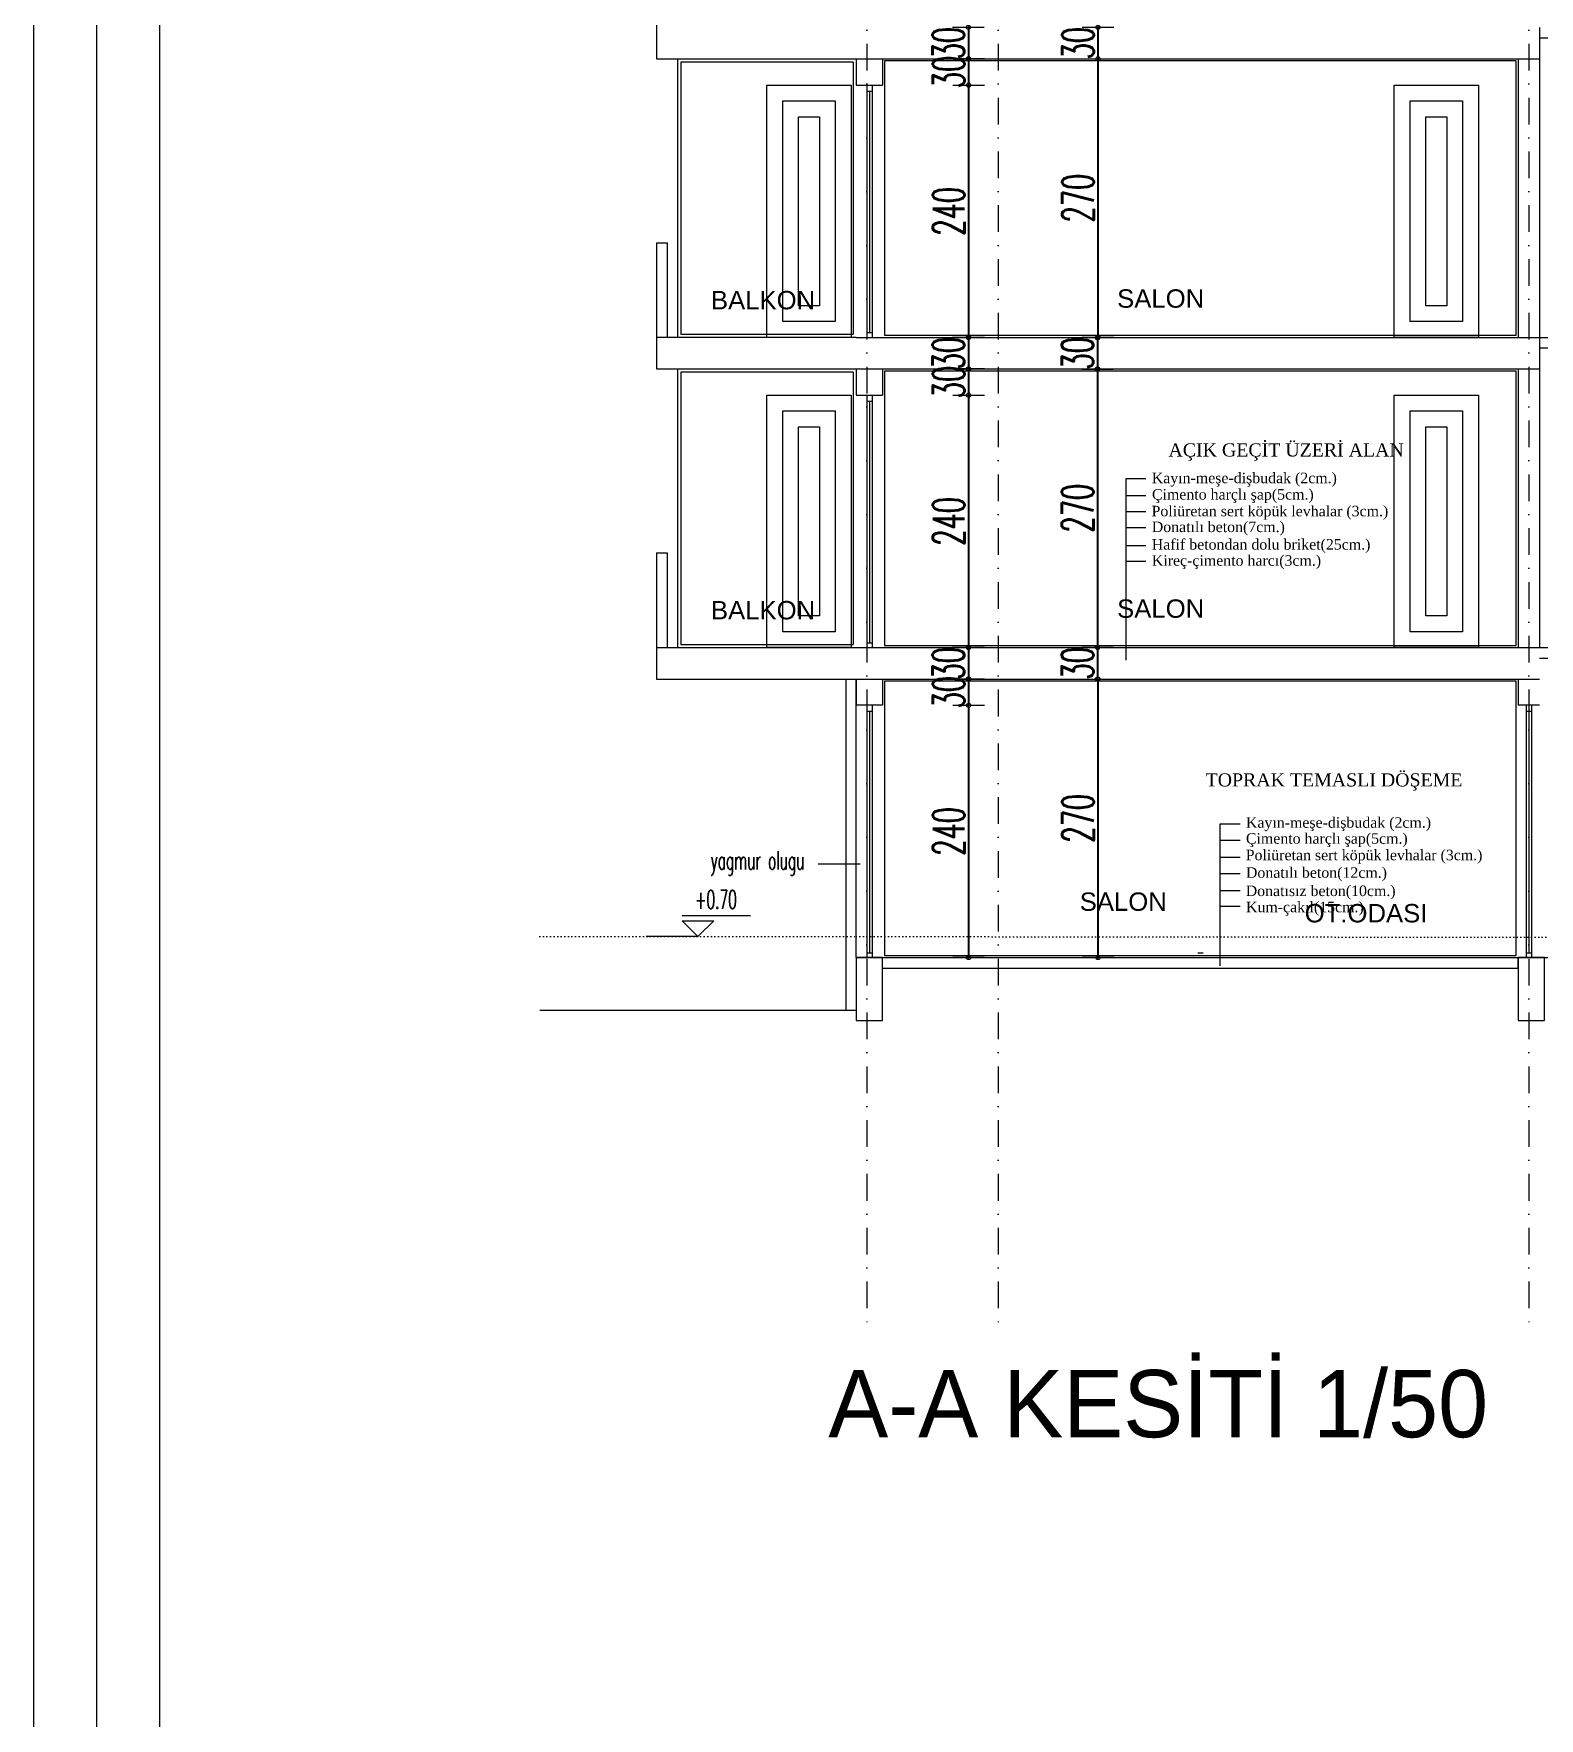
# Model space of a CAD drawing. Header units: millimetres. Extents: x -16104 to 67872, y -88009 to 12107.
# Drawn here: x -253 to 105.2, y -7688.4 to -7287.7 of the extents above; entities that cross this region are included whole.
import ezdxf

# ---------------------------------------------------------------- set-up
doc = ezdxf.new("R2010")
doc.units = ezdxf.units.MM
doc.linetypes.add('ACAD_ISO07W100', pattern=[3, 0, -3])
doc.linetypes.add('DASHDOTX2', pattern=[50.8, 25.4, -12.7, 0, -12.7])
doc.layers.get('0').update_dxf_attribs({"color": 241})
doc.layers.add('c05', color=32, linetype='Continuous', lineweight=13)
doc.layers.add('TARAMA', color=8, linetype='Continuous', lineweight=15)
doc.styles.add('DIM', font='Txttw.shx', dxfattribs={"width": 0.6})
doc.styles.add('OLCU', font='simplex.shx', dxfattribs={"width": 0.6, "height": 1400})
doc.styles.add('ÖLÇÜ', font='times.ttf', dxfattribs={"height": 15})
doc.styles.add('ÖLÇÜ-50', font='comic.ttf', dxfattribs={"height": 12.5})
doc.dimstyles.new('50', dxfattribs={"dimscale": 0, "dimtxt": 30, "dimasz": 1, "dimexe": 0, "dimexo": 2, "dimgap": 4, "dimtad": 1, "dimdec": 0, "dimzin": 0, "dimdsep": 46, "dimtxsty": 'DIM', "dimblk1": 'DOT', "dimblk2": 'DOT', "dimsah": 1, "dimcen": 1.5, "dimdle": 3, "dimse1": 1, "dimse2": 1, "dimclrd": 256, "dimclre": 9, "dimclrt": 256, "dimadec": 0, "dimazin": 0, "dimtfac": 0.24, "dimtdec": 0, "dimtix": 1, "dimtmove": 2, "dimatfit": 3, "dimldrblk": 'DOT', "dimfxl": 0, "dimtolj": 1, "dimtzin": 15, "dimarcsym": 0})

# ---------------------------------------------------------------- blocks, each defined once
blk = doc.blocks.new('DOT')
for p, q in [((-2, 0), (0, 0)), ((0, 15), (0, -15)), ((2, 0), (0, 0))]:
    blk.add_line(p, q)
blk.add_circle((0, 0), 2)
blk = doc.blocks.new('*D3366')
at = {"layer": 'Defpoints', "color": 0, "transparency": 16777216}
for p in [(44063.3, -34766.4), (44063.3, -34796.4), (44063.3, -34796.4)]:
    blk.add_point(p, dxfattribs=at)
at = {"layer": 'TARAMA', "lineweight": -2, "transparency": 16777216}
for p, q in [((44063.3, -34765.4), (44063.3, -34764.4)), ((44063.3, -34766.4), (44063.3, -34796.4)), ((44063.3, -34797.4), (44063.3, -34798.4))]:
    blk.add_line(p, q, dxfattribs=at)
for p, rotation in [((44063.3, -34766.4), 270), ((44063.3, -34796.4), 90)]:
    blk.add_blockref('DOT', p, dxfattribs=dict(at, rotation=rotation))
at = {"layer": 'TARAMA', "transparency": 16777216, "insert": (44044.3, -34781.4), "char_height": 30, "attachment_point": 5, "rotation": 90, "style": 'DIM'}
blk.add_mtext('\\A1;30', dxfattribs=at)
blk = doc.blocks.new('*D3367')
at = {"layer": 'Defpoints', "color": 0, "transparency": 16777216}
for p in [(43981.6, -34796.4), (43981.6, -34821.4), (44063.5, -34821.4)]:
    blk.add_point(p, dxfattribs=at)
at = {"layer": 'TARAMA', "lineweight": -2, "transparency": 16777216}
for p, q in [((44063.5, -34795.4), (44063.5, -34794.4)), ((44063.5, -34796.4), (44063.5, -34821.4)), ((44063.5, -34822.4), (44063.5, -34823.4))]:
    blk.add_line(p, q, dxfattribs=at)
for p, rotation in [((44063.5, -34796.4), 270), ((44063.5, -34821.4), 90)]:
    blk.add_blockref('DOT', p, dxfattribs=dict(at, rotation=rotation))
at = {"layer": 'TARAMA', "transparency": 16777216, "insert": (44044.5, -34808.9), "char_height": 30, "attachment_point": 5, "rotation": 90, "style": 'DIM'}
blk.add_mtext('\\A1;30', dxfattribs=at)
blk = doc.blocks.new('*D3368')
at = {"layer": 'Defpoints', "color": 0, "transparency": 16777216}
for p in [(44061.5, -34821.4), (44061.5, -35061.4), (44063.5, -35061.4)]:
    blk.add_point(p, dxfattribs=at)
at = {"layer": 'TARAMA', "lineweight": -2, "transparency": 16777216}
blk.add_line((44063.5, -34822.4), (44063.5, -35060.4), dxfattribs=at)
for p, rotation in [((44063.5, -34821.4), 90), ((44063.5, -35061.4), 270)]:
    blk.add_blockref('DOT', p, dxfattribs=dict(at, rotation=rotation))
at = {"layer": 'TARAMA', "transparency": 16777216, "insert": (44044.5, -34941.4), "char_height": 30, "attachment_point": 5, "rotation": 90, "style": 'DIM'}
blk.add_mtext('\\A1;240', dxfattribs=at)
blk = doc.blocks.new('*D3369')
at = {"layer": 'Defpoints', "color": 0, "transparency": 16777216}
for p in [(44063.3, -35061.4), (44063.3, -35091.4), (44063.3, -35091.4)]:
    blk.add_point(p, dxfattribs=at)
at = {"layer": 'TARAMA', "lineweight": -2, "transparency": 16777216}
for p, q in [((44063.3, -35060.4), (44063.3, -35059.4)), ((44063.3, -35061.4), (44063.3, -35091.4)), ((44063.3, -35092.4), (44063.3, -35093.4))]:
    blk.add_line(p, q, dxfattribs=at)
for p, rotation in [((44063.3, -35061.4), 270), ((44063.3, -35091.4), 90)]:
    blk.add_blockref('DOT', p, dxfattribs=dict(at, rotation=rotation))
at = {"layer": 'TARAMA', "transparency": 16777216, "insert": (44044.3, -35076.4), "char_height": 30, "attachment_point": 5, "rotation": 90, "style": 'DIM'}
blk.add_mtext('\\A1;30', dxfattribs=at)
blk = doc.blocks.new('*D3370')
at = {"layer": 'Defpoints', "color": 0, "transparency": 16777216}
for p in [(43981.6, -35091.4), (43981.6, -35116.4), (44063.5, -35116.4)]:
    blk.add_point(p, dxfattribs=at)
at = {"layer": 'TARAMA', "lineweight": -2, "transparency": 16777216}
for p, q in [((44063.5, -35090.4), (44063.5, -35089.4)), ((44063.5, -35091.4), (44063.5, -35116.4)), ((44063.5, -35117.4), (44063.5, -35118.4))]:
    blk.add_line(p, q, dxfattribs=at)
for p, rotation in [((44063.5, -35091.4), 270), ((44063.5, -35116.4), 90)]:
    blk.add_blockref('DOT', p, dxfattribs=dict(at, rotation=rotation))
at = {"layer": 'TARAMA', "transparency": 16777216, "insert": (44044.5, -35103.9), "char_height": 30, "attachment_point": 5, "rotation": 90, "style": 'DIM'}
blk.add_mtext('\\A1;30', dxfattribs=at)
blk = doc.blocks.new('*D3371')
at = {"layer": 'Defpoints', "color": 0, "transparency": 16777216}
for p in [(44061.5, -35116.4), (44061.5, -35356.4), (44063.5, -35356.4)]:
    blk.add_point(p, dxfattribs=at)
at = {"layer": 'TARAMA', "lineweight": -2, "transparency": 16777216}
blk.add_line((44063.5, -35117.4), (44063.5, -35355.4), dxfattribs=at)
for p, rotation in [((44063.5, -35116.4), 90), ((44063.5, -35356.4), 270)]:
    blk.add_blockref('DOT', p, dxfattribs=dict(at, rotation=rotation))
at = {"layer": 'TARAMA', "transparency": 16777216, "insert": (44044.5, -35236.4), "char_height": 30, "attachment_point": 5, "rotation": 90, "style": 'DIM'}
blk.add_mtext('\\A1;240', dxfattribs=at)
blk = doc.blocks.new('*D3372')
at = {"layer": 'Defpoints', "color": 0, "transparency": 16777216}
for p in [(44063.3, -35356.4), (44063.3, -35386.4), (44063.3, -35386.4)]:
    blk.add_point(p, dxfattribs=at)
at = {"layer": 'TARAMA', "lineweight": -2, "transparency": 16777216}
for p, q in [((44063.3, -35355.4), (44063.3, -35354.4)), ((44063.3, -35356.4), (44063.3, -35386.4)), ((44063.3, -35387.4), (44063.3, -35388.4))]:
    blk.add_line(p, q, dxfattribs=at)
for p, rotation in [((44063.3, -35356.4), 270), ((44063.3, -35386.4), 90)]:
    blk.add_blockref('DOT', p, dxfattribs=dict(at, rotation=rotation))
at = {"layer": 'TARAMA', "transparency": 16777216, "insert": (44044.3, -35371.4), "char_height": 30, "attachment_point": 5, "rotation": 90, "style": 'DIM'}
blk.add_mtext('\\A1;30', dxfattribs=at)
blk = doc.blocks.new('*D3373')
at = {"layer": 'Defpoints', "color": 0, "transparency": 16777216}
for p in [(43981.6, -35386.4), (43981.6, -35411.4), (44063.5, -35411.4)]:
    blk.add_point(p, dxfattribs=at)
at = {"layer": 'TARAMA', "lineweight": -2, "transparency": 16777216}
for p, q in [((44063.5, -35385.4), (44063.5, -35384.4)), ((44063.5, -35386.4), (44063.5, -35411.4)), ((44063.5, -35412.4), (44063.5, -35413.4))]:
    blk.add_line(p, q, dxfattribs=at)
for p, rotation in [((44063.5, -35386.4), 270), ((44063.5, -35411.4), 90)]:
    blk.add_blockref('DOT', p, dxfattribs=dict(at, rotation=rotation))
at = {"layer": 'TARAMA', "transparency": 16777216, "insert": (44044.5, -35398.9), "char_height": 30, "attachment_point": 5, "rotation": 90, "style": 'DIM'}
blk.add_mtext('\\A1;30', dxfattribs=at)
blk = doc.blocks.new('*D3374')
at = {"layer": 'Defpoints', "color": 0, "transparency": 16777216}
for p in [(44061.5, -35411.4), (44061.5, -35651.4), (44063.5, -35651.4)]:
    blk.add_point(p, dxfattribs=at)
at = {"layer": 'TARAMA', "lineweight": -2, "transparency": 16777216}
blk.add_line((44063.5, -35412.4), (44063.5, -35650.4), dxfattribs=at)
for p, rotation in [((44063.5, -35411.4), 90), ((44063.5, -35651.4), 270)]:
    blk.add_blockref('DOT', p, dxfattribs=dict(at, rotation=rotation))
at = {"layer": 'TARAMA', "transparency": 16777216, "insert": (44044.5, -35531.4), "char_height": 30, "attachment_point": 5, "rotation": 90, "style": 'DIM'}
blk.add_mtext('\\A1;240', dxfattribs=at)
blk = doc.blocks.new('*D3393')
at = {"layer": 'Defpoints', "color": 0, "transparency": 16777216}
for p in [(44186.6, -34766.4), (44186.6, -34796.4), (44186.6, -34796.4)]:
    blk.add_point(p, dxfattribs=at)
at = {"layer": 'TARAMA', "lineweight": -2, "transparency": 16777216}
for p, q in [((44186.6, -34765.4), (44186.6, -34764.4)), ((44186.6, -34766.4), (44186.6, -34796.4)), ((44186.6, -34797.4), (44186.6, -34798.4))]:
    blk.add_line(p, q, dxfattribs=at)
for p, rotation in [((44186.6, -34766.4), 270), ((44186.6, -34796.4), 90)]:
    blk.add_blockref('DOT', p, dxfattribs=dict(at, rotation=rotation))
at = {"layer": 'TARAMA', "transparency": 16777216, "insert": (44167.6, -34781.4), "char_height": 30, "attachment_point": 5, "rotation": 90, "style": 'DIM'}
blk.add_mtext('\\A1;30', dxfattribs=at)
blk = doc.blocks.new('*D3394')
at = {"layer": 'Defpoints', "color": 0, "transparency": 16777216}
for p in [(44186.6, -34796.4), (44186.6, -35061.4), (44186.6, -35061.4)]:
    blk.add_point(p, dxfattribs=at)
at = {"layer": 'TARAMA', "lineweight": -2, "transparency": 16777216}
blk.add_line((44186.6, -34797.4), (44186.6, -35060.4), dxfattribs=at)
for p, rotation in [((44186.6, -34796.4), 90), ((44186.6, -35061.4), 270)]:
    blk.add_blockref('DOT', p, dxfattribs=dict(at, rotation=rotation))
at = {"layer": 'TARAMA', "transparency": 16777216, "insert": (44167.6, -34928.9), "char_height": 30, "attachment_point": 5, "rotation": 90, "style": 'DIM'}
blk.add_mtext('\\A1;270', dxfattribs=at)
blk = doc.blocks.new('*D3395')
at = {"layer": 'Defpoints', "color": 0, "transparency": 16777216}
for p in [(44186.1, -35061.5), (44186.1, -35091.5), (44186.1, -35091.5)]:
    blk.add_point(p, dxfattribs=at)
at = {"layer": 'TARAMA', "lineweight": -2, "transparency": 16777216}
for p, q in [((44186.1, -35060.5), (44186.1, -35059.5)), ((44186.1, -35061.5), (44186.1, -35091.5)), ((44186.1, -35092.5), (44186.1, -35093.5))]:
    blk.add_line(p, q, dxfattribs=at)
for p, rotation in [((44186.1, -35061.5), 270), ((44186.1, -35091.5), 90)]:
    blk.add_blockref('DOT', p, dxfattribs=dict(at, rotation=rotation))
at = {"layer": 'TARAMA', "transparency": 16777216, "insert": (44167.1, -35076.5), "char_height": 30, "attachment_point": 5, "rotation": 90, "style": 'DIM'}
blk.add_mtext('\\A1;30', dxfattribs=at)
blk = doc.blocks.new('*D3396')
at = {"layer": 'Defpoints', "color": 0, "transparency": 16777216}
for p in [(44186.6, -35091.4), (44186.2, -35356.4), (44186.2, -35356.4)]:
    blk.add_point(p, dxfattribs=at)
at = {"layer": 'TARAMA', "lineweight": -2, "transparency": 16777216}
blk.add_line((44186.2, -35092.4), (44186.2, -35355.4), dxfattribs=at)
for p, rotation in [((44186.2, -35091.4), 90), ((44186.2, -35356.4), 270)]:
    blk.add_blockref('DOT', p, dxfattribs=dict(at, rotation=rotation))
at = {"layer": 'TARAMA', "transparency": 16777216, "insert": (44167.2, -35223.9), "char_height": 30, "attachment_point": 5, "rotation": 90, "style": 'DIM'}
blk.add_mtext('\\A1;270', dxfattribs=at)
blk = doc.blocks.new('*D3397')
at = {"layer": 'Defpoints', "color": 0, "transparency": 16777216}
for p in [(44186.2, -35356.4), (44186.2, -35386.4), (44186.2, -35386.4)]:
    blk.add_point(p, dxfattribs=at)
at = {"layer": 'TARAMA', "lineweight": -2, "transparency": 16777216}
for p, q in [((44186.2, -35355.4), (44186.2, -35354.4)), ((44186.2, -35356.4), (44186.2, -35386.4)), ((44186.2, -35387.4), (44186.2, -35388.4))]:
    blk.add_line(p, q, dxfattribs=at)
for p, rotation in [((44186.2, -35356.4), 270), ((44186.2, -35386.4), 90)]:
    blk.add_blockref('DOT', p, dxfattribs=dict(at, rotation=rotation))
at = {"layer": 'TARAMA', "transparency": 16777216, "insert": (44167.2, -35371.4), "char_height": 30, "attachment_point": 5, "rotation": 90, "style": 'DIM'}
blk.add_mtext('\\A1;30', dxfattribs=at)
blk = doc.blocks.new('*D3398')
at = {"layer": 'Defpoints', "color": 0, "transparency": 16777216}
for p in [(44186.2, -35386.4), (44186.2, -35651.4), (44186.6, -35651.4)]:
    blk.add_point(p, dxfattribs=at)
at = {"layer": 'TARAMA', "lineweight": -2, "transparency": 16777216}
blk.add_line((44186.6, -35387.4), (44186.6, -35650.4), dxfattribs=at)
for p, rotation in [((44186.6, -35386.4), 90), ((44186.6, -35651.4), 270)]:
    blk.add_blockref('DOT', p, dxfattribs=dict(at, rotation=rotation))
at = {"layer": 'TARAMA', "transparency": 16777216, "insert": (44167.6, -35518.9), "char_height": 30, "attachment_point": 5, "rotation": 90, "style": 'DIM'}
blk.add_mtext('\\A1;270', dxfattribs=at)
blk = doc.blocks.new('POK')
at = {"layer": 'TARAMA', "linetype": 'DASHDOTX2'}
for p, q in [((43966.6, -33194.9), (43966.6, -36004.4)), ((44091.6, -33194.9), (44091.6, -36004.4)), ((44596.5, -33194.9), (44596.5, -36004.4))]:
    blk.add_line(p, q, dxfattribs=at)
at = {"layer": 'TARAMA'}
for p, q in [((43766.6, -34676.4), (43766.6, -34796.4)), ((44606.6, -34766.4), (44606.6, -35061.4)), ((44606.6, -34776.4), (44726.3, -34776.4)), ((43766.6, -34796.4), (44606.6, -34796.4)), ((43786.6, -34796.4), (43786.6, -35061.4)), ((43956.6, -34796.4), (43956.6, -34821.4)), ((43981.6, -34796.4), (43981.6, -34821.4)), ((44586.6, -34796.4), (44586.6, -35061.4)), ((43956.6, -34821.4), (43981.6, -34821.4)), ((43966.6, -34821.4), (43966.6, -35061.4)), ((43966.6, -34827.1), (43971.6, -34827.1)), ((43969.1, -34827.1), (43969.1, -35056.9)), ((43971.6, -34821.4), (43971.6, -35061.4)), ((43766.6, -34971.4), (43776.6, -34971.4)), ((43766.6, -34971.4), (43766.6, -35061.4)), ((43766.6, -34971.4), (43766.6, -35091.4)), ((43776.6, -34971.4), (43776.6, -35061.4)), ((43956.6, -35061.4), (43766.6, -35061.4)), ((43956.6, -35061.4), (44606.6, -35061.4)), ((43971.6, -35056.9), (43966.6, -35056.9)), ((44606.6, -35061.4), (44606.6, -35356.4)), ((44606.6, -35061.4), (44726.6, -35061.4)), ((44606.6, -35071.4), (44726.3, -35071.4)), ((43766.6, -35091.4), (44606.6, -35091.4)), ((43786.6, -35091.4), (43786.6, -35356.4)), ((43956.6, -35091.4), (43956.6, -35116.4)), ((43981.6, -35091.4), (43981.6, -35116.4)), ((44586.6, -35091.4), (44586.6, -35356.4)), ((43956.6, -35116.4), (43981.6, -35116.4)), ((43966.6, -35116.4), (43966.6, -35356.4)), ((43966.6, -35122.1), (43971.6, -35122.1)), ((43969.1, -35122.1), (43969.1, -35351.9)), ((43971.6, -35116.4), (43971.6, -35356.4)), ((44213.1, -35195.8), (44213.1, -35368.6)), ((44232.3, -35195.8), (44213.1, -35195.8)), ((44232.3, -35212), (44213.1, -35212)), ((44232.3, -35227.4), (44213.1, -35227.4)), ((44232.3, -35242.7), (44213.1, -35242.7)), ((44232.3, -35259.7), (44213.1, -35259.7)), ((43766.6, -35266.4), (43776.6, -35266.4)), ((43766.6, -35266.4), (43766.6, -35356.4)), ((43766.6, -35266.4), (43766.6, -35386.4)), ((43776.6, -35266.4), (43776.6, -35356.4)), ((44232.3, -35274.5), (44213.1, -35274.5)), ((43766.6, -35356.4), (44606.6, -35356.4)), ((43956.6, -35356.4), (44606.6, -35356.4)), ((43966.6, -35351.9), (43971.6, -35351.9)), ((44606.6, -35356.4), (44726.6, -35356.4)), ((44606.6, -35366.4), (44726.3, -35366.4)), ((43766.6, -35386.4), (44606.6, -35386.4)), ((43956.6, -35386.4), (43956.6, -35411.4)), ((43956.6, -35651.4), (43956.6, -35386.4)), ((43981.6, -35386.4), (43981.6, -35411.4)), ((44586.6, -35386.4), (44586.6, -35411.4)), ((43981.6, -35411.4), (43956.6, -35411.4)), ((43966.6, -35411.4), (43966.6, -35651.4)), ((43966.6, -35417.1), (43971.6, -35417.1)), ((43969.1, -35417.1), (43969.1, -35646.9)), ((43971.6, -35411.4), (43971.6, -35651.4)), ((44606.6, -35411.4), (44586.6, -35411.4)), ((44594.1, -35411.4), (44594.1, -35651.4)), ((44594.1, -35417.1), (44599.1, -35417.1)), ((44596.6, -35417.1), (44596.6, -35646.9)), ((44599.1, -35411.4), (44599.1, -35651.4)), ((44321.9, -35524.6), (44302.7, -35524.6)), ((44302.7, -35524.6), (44302.7, -35659.2)), ((44321.9, -35540), (44302.7, -35540)), ((44321.9, -35556.2), (44302.7, -35556.2)), ((44321.9, -35571.6), (44302.7, -35571.6)), ((44321.9, -35588), (44302.7, -35588)), ((44321.9, -35602.7), (44302.7, -35602.7)), ((43956.6, -35651.4), (44606.6, -35651.4)), ((43966.6, -35646.9), (43971.6, -35646.9)), ((43981.6, -35651.4), (44586.6, -35651.4)), ((44281.6, -35646.9), (44286.6, -35646.9)), ((44586.6, -35661.4), (44586.6, -35651.4)), ((44594.1, -35646.9), (44599.1, -35646.9)), ((44606.6, -35651.4), (44726.6, -35651.4)), ((43981.6, -35661.4), (44586.6, -35661.4)), ((43655.5, -35701.4), (43956.6, -35701.4))]:
    blk.add_line(p, q, dxfattribs=at)
at = {"layer": 'TARAMA', "ltscale": 0.01}
for p, q in [((43946.6, -35386.4), (43946.6, -35701.4)), ((43960.4, -35562.6), (43920.4, -35562.6)), ((43791, -35611.4), (43856, -35611.4)), ((43806, -35631.4), (43791, -35616.4)), ((43791, -35616.4), (43821, -35616.4)), ((43806, -35631.4), (43821, -35616.4)), ((43806, -35631.4), (43756.7, -35631.4))]:
    blk.add_line(p, q, dxfattribs=at)
at = {"layer": 'TARAMA', "linetype": 'ACAD_ISO07W100'}
for p, q in [((43655.5, -35631.4), (43956.6, -35631.4)), ((43956.6, -35631.4), (46006.6, -35633.4))]:
    blk.add_line(p, q, dxfattribs=at)
at = {"layer": 'TARAMA'}
for points in [[(43953.6, -34799.4), (43789.6, -34799.4), (43789.6, -35058.4), (43953.6, -35058.4)], [(43953.6, -34799.4), (43953.6, -34821.4), (43953.6, -35058.4)], [(43871.6, -34821.4), (43951.6, -34821.4), (43951.6, -35061.4), (43871.6, -35061.4), (43871.6, -34821.4)], [(44468.6, -34821.4), (44548.6, -34821.4), (44548.6, -35061.4), (44468.6, -35061.4), (44468.6, -34821.4)], [(43953.6, -35094.4), (43789.6, -35094.4), (43789.6, -35353.4), (43953.6, -35353.4)], [(43953.6, -35094.4), (43953.6, -35116.4), (43953.6, -35353.4)], [(43871.6, -35116.4), (43951.6, -35116.4), (43951.6, -35356.4), (43871.6, -35356.4), (43871.6, -35116.4)], [(44468.6, -35116.4), (44548.6, -35116.4), (44548.6, -35356.4), (44468.6, -35356.4), (44468.6, -35116.4)], [(43956.6, -35651.4), (43956.6, -35711.4), (43981.6, -35711.4), (43981.6, -35651.4), (43956.6, -35651.4)], [(44586.6, -35651.4), (44586.6, -35711.4), (44611.6, -35711.4), (44611.6, -35651.4), (44586.6, -35651.4)]]:
    blk.add_lwpolyline(points, dxfattribs=at)
for points in [[(44584.6, -34798.4), (43983.6, -34798.4), (43983.6, -35059.4), (44584.6, -35059.4)], [(43886.6, -34836.4), (43936.6, -34836.4), (43936.6, -35046.4), (43886.6, -35046.4)], [(44483.6, -34836.4), (44533.6, -34836.4), (44533.6, -35046.4), (44483.6, -35046.4)], [(43901.6, -34851.4), (43921.6, -34851.4), (43921.6, -35031.4), (43901.6, -35031.4)], [(44498.6, -34851.4), (44518.6, -34851.4), (44518.6, -35031.4), (44498.6, -35031.4)], [(44584.6, -35093.4), (43983.6, -35093.4), (43983.6, -35354.4), (44584.6, -35354.4)], [(43886.6, -35131.4), (43936.6, -35131.4), (43936.6, -35341.4), (43886.6, -35341.4)], [(44483.6, -35131.4), (44533.6, -35131.4), (44533.6, -35341.4), (44483.6, -35341.4)], [(43901.6, -35146.4), (43921.6, -35146.4), (43921.6, -35326.4), (43901.6, -35326.4)], [(44498.6, -35146.4), (44518.6, -35146.4), (44518.6, -35326.4), (44498.6, -35326.4)], [(44584.6, -35388.4), (43983.6, -35388.4), (43983.6, -35649.4), (44584.6, -35649.4), (44584.6, -35411.4)]]:
    blk.add_lwpolyline(points, close=True, dxfattribs=at)
for s, height, style, p in [('AÇIK GEÇİT ÜZERİ ALAN', 12.5, 'ÖLÇÜ', (44253.7, -35174.7)), ('TOPRAK TEMASLI DÖŞEME', 12.5, 'ÖLÇÜ', (44289, -35488.6)), ('A-A KESİTİ 1/50', 64, 'ÖLÇÜ-50', (43930, -36107.8))]:
    blk.add_text(s, height=height, dxfattribs=dict(at, style=style)).set_placement(p)
at = {"layer": 'TARAMA', "ltscale": 0.8, "style": 'ÖLÇÜ'}
for s, p in [('Kayın-meşe-dişbudak (2cm.)', (44237.8, -35200.1)), ('Çimento harçlı şap(5cm.)', (44238, -35215.7)), ('Poliüretan sert köpük levhalar (3cm.)', (44237.6, -35231.6)), ('Donatılı beton(7cm.)', (44237.8, -35246.6)), ('Hafif betondan dolu briket(25cm.)', (44237.8, -35263.3)), ('Kireç-çimento harcı(3cm.)', (44237.9, -35278.6)), ('Kayın-meşe-dişbudak (2cm.)', (44327.4, -35527.9)), ('Çimento harçlı şap(5cm.)', (44327.4, -35543.1)), ('Poliüretan sert köpük levhalar (3cm.)', (44327.2, -35558.8)), ('Donatılı beton(12cm.)', (44327.4, -35575.5)), ('Donatısız beton(10cm.)', (44327.2, -35592.9)), ('Kum-çakıl(15cm.)', (44327.5, -35608.3))]:
    blk.add_text(s, height=10, dxfattribs=at).set_placement(p)
at = {"layer": 'TARAMA', "ltscale": 0.01, "style": 'OLCU', "width": 0.55}
for s, p in [('yagmur olugu', (43818.2, -35567.6)), ('+0.70', (43803.3, -35604.9))]:
    blk.add_text(s, height=17.5, dxfattribs=at).set_placement(p)
at = {"layer": 'TARAMA', "char_height": 17.5, "width": 1076.841, "attachment_point": 9}
for s, insert in [('{\\fArial|b0|i0|c162|p34;BALKON}', (43917.5, -35034.9)), ('{\\fArial|b0|i0|c162|p34;SALON}', (44287.7, -35033.4)), ('{\\fArial|b0|i0|c162|p34;BALKON}', (43917.5, -35329.9)), ('{\\fArial|b0|i0|c162|p34;SALON}', (44287.7, -35328.4)), ('{\\fArial|b0|i0|c162|p34;SALON}', (44252.1, -35607.2)), ('{\\fArial|b0|i0|c162|p34;OT.ODASI}', (44500.1, -35618.2))]:
    blk.add_mtext(s, dxfattribs=dict(at, insert=insert))
at = {"layer": 'TARAMA'}
for base, p1, p2, picture, middle in [((44063.3, -34796.4), (44063.3, -34766.4), (44063.3, -34796.4), '*D3366', (44044.3, -34781.4)), ((44186.6, -34796.4), (44186.6, -34766.4), (44186.6, -34796.4), '*D3393', (44167.6, -34781.4)), ((44063.5, -35061.4), (44061.5, -34821.4), (44061.5, -35061.4), '*D3368', (44044.5, -34941.4)), ((44063.3, -35091.4), (44063.3, -35061.4), (44063.3, -35091.4), '*D3369', (44044.3, -35076.4)), ((44186.1, -35091.5), (44186.1, -35061.5), (44186.1, -35091.5), '*D3395', (44167.1, -35076.5)), ((44063.5, -35356.4), (44061.5, -35116.4), (44061.5, -35356.4), '*D3371', (44044.5, -35236.4)), ((44063.3, -35386.4), (44063.3, -35356.4), (44063.3, -35386.4), '*D3372', (44044.3, -35371.4)), ((44186.2, -35386.4), (44186.2, -35356.4), (44186.2, -35386.4), '*D3397', (44167.2, -35371.4)), ((44063.5, -35651.4), (44061.5, -35411.4), (44061.5, -35651.4), '*D3374', (44044.5, -35531.4))]:
    dim = blk.add_linear_dim(base=base, p1=p1, p2=p2, angle=90, dimstyle='50', override={"dimscale": 1}, dxfattribs=at)
    dim.commit()
    dim.dimension.update_dxf_attribs({"geometry": picture, "text_midpoint": middle})
for base, p1, p2, text, picture, middle in [((44063.5, -34821.4), (43981.6, -34796.4), (43981.6, -34821.4), '30', '*D3367', (44044.5, -34808.9)), ((44186.6, -35061.4), (44186.6, -34796.4), (44186.6, -35061.4), '270', '*D3394', (44167.6, -34928.9)), ((44063.5, -35116.4), (43981.6, -35091.4), (43981.6, -35116.4), '30', '*D3370', (44044.5, -35103.9)), ((44186.2, -35356.4), (44186.6, -35091.4), (44186.2, -35356.4), '270', '*D3396', (44167.2, -35223.9)), ((44063.5, -35411.4), (43981.6, -35386.4), (43981.6, -35411.4), '30', '*D3373', (44044.5, -35398.9)), ((44186.6, -35651.4), (44186.2, -35386.4), (44186.2, -35651.4), '270', '*D3398', (44167.6, -35518.9))]:
    dim = blk.add_linear_dim(base=base, p1=p1, p2=p2, angle=90, text=text, dimstyle='50', override={"dimscale": 1}, dxfattribs=at)
    dim.commit()
    dim.dimension.update_dxf_attribs({"geometry": picture, "text_midpoint": middle})

msp = doc.modelspace()

# ---------------------------------------------------------------- linework, layer by layer
at = {"layer": 'c05'}
for points in [[(6601.02, -8124.8), (6601.02, -8330.26), (-253.01, -8330.26), (-253.01, -4952.49), (6590.6, -4952.49), (6590.6, -6813.36)], [(6586.02, -8124.8), (6586.02, -8315.26), (-238.01, -8315.26), (-238.01, -4967.49), (6575.6, -4967.49), (6575.6, -6813.36)], [(6571.02, -8124.8), (6571.02, -8300.26), (-223.01, -8300.26), (-223.01, -4982.49), (6560.6, -4982.49), (6560.6, -6813.36)]]:
    msp.add_lwpolyline(points, dxfattribs=at)

# ---------------------------------------------------------------- block references
at = {"xscale": 0.25, "yscale": 0.25, "zscale": 0.25}
msp.add_blockref('POK', (-11046.48, 1405.43), dxfattribs=at)

doc.saveas('drawing.dxf')
